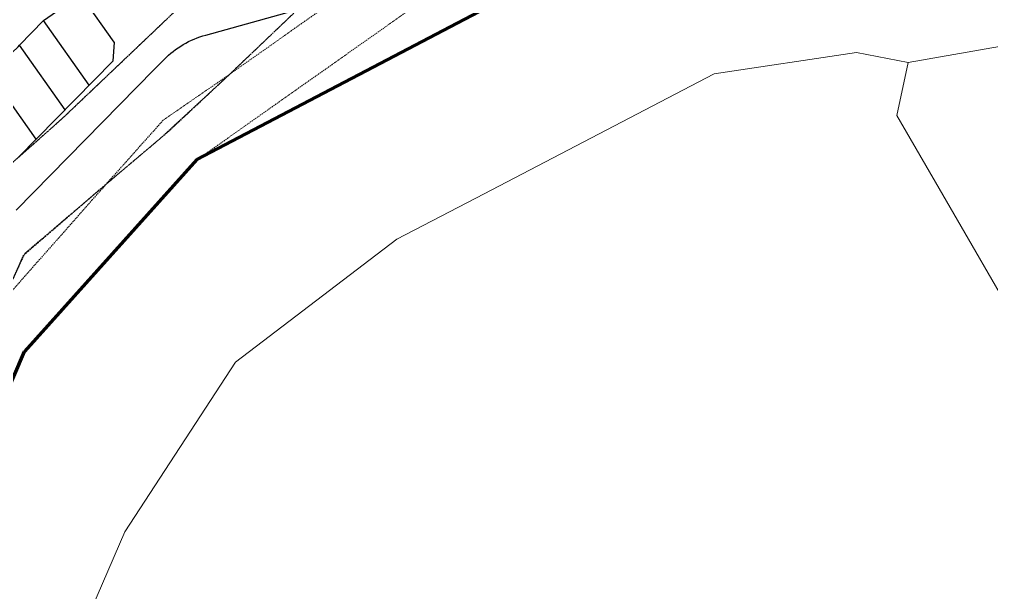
# Model space of a CAD drawing. Extents: x 294483 to 298733, y 6233899 to 6239242.
# Drawn here: x 296247.7 to 296607.3, y 6235680.6 to 6235892.7 of the extents above; entities that cross this region are included whole.
import ezdxf

# ---------------------------------------------------------------- set-up
doc = ezdxf.new("R2010")
doc.units = 0
for name, pattern in [('DASHED', [0.75, 0.5, -0.25]), ('HIDDEN', [9.525, 6.35, -3.175]), ('HIDDEN2', [0.1875, 0.125, -0.0625])]:
    doc.linetypes.add(name, pattern=pattern)
for name, color, linetype, lineweight in [('Cadastre Buildings_SP_EXT', 9, 'Continuous', 5), ('Cadastre Easements_SP_EXT', 9, 'Continuous', 5), ('Cadastre Land Parcels_SP_EXT', 9, 'Continuous', 5), ('Cadastre Other Property_SP_EXT', 9, 'HIDDEN', 5)]:
    doc.layers.add(name, color=color, linetype=linetype, lineweight=lineweight)
doc.layers.add('Notes', color=7, linetype='Continuous')

msp = doc.modelspace()

# ---------------------------------------------------------------- linework, layer by layer
at = {"layer": 'Cadastre Buildings_SP_EXT', "linetype": 'Continuous'}
msp.add_lwpolyline([(296688.66599, 6235679.90107), (296691.06498, 6235684.36807), (296695.91902, 6235693.41007), (296698.10698, 6235697.48606), (296703.34497, 6235707.24308), (296702.30101, 6235708.09203), (296692.41098, 6235716.13506), (296619.65, 6235775.31205), (296587.957, 6235830.10303), (296572.29301, 6235857.18204), (296576.443, 6235876.68809), (296557.34398, 6235880.41007), (296504.73402, 6235872.54405), (296416.553, 6235826.59208), (296387.33101, 6235811.36309), (296327.57098, 6235765.82706), (296286.61201, 6235703.03308), (296228.679, 6235569.18908)], dxfattribs=at)
at = {"layer": 'Cadastre Easements_SP_EXT', "linetype": 'DASHED'}
for points in [[(296167.4161, 6235622.158), (296241.74002, 6235788.67015), (296241.74002, 6235788.67015), (296249.68894, 6235806.12718), (296272.82916, 6235825.83741), (296279.82613, 6235831.79867), (296302.84559, 6235851.23948), (296325.49133, 6235872.41886), (296483.1225, 6236022.67004), (296635.73875, 6236170.22158), (296938.47632, 6236450.61032), (297031.01751, 6236538.0656), (297131.76037, 6236632.73186), (297204.75969, 6236701.32455), (297217.14618, 6236725.85927), (297244.84969, 6236780.73135), (297200.86378, 6236740.57513), (297057.59702, 6236605.20125), (296904.07902, 6236460.04334), (296634.66928, 6236208.953), (296263.47989, 6235855.97373), (296227.9627, 6235824.53964), (296225.61408, 6235822.46087), (296146.8448, 6235650.83187)], [(296179.20315, 6235605.72585), (296249.62121, 6235769.69786), (296249.62121, 6235769.69786), (296301.30004, 6235827.25723), (296313.43312, 6235840.77118), (296440.67543, 6235930.60538), (296550.40986, 6236084.58107), (296635.8093, 6236168.40293), (296635.73875, 6236170.22158), (296635.12351, 6236192.51631), (296635.08846, 6236193.76366), (296535.60268, 6236096.44797), (296483.1225, 6236022.67004), (296426.96369, 6235943.96893), (296325.49133, 6235872.41886), (296300.82136, 6235855.37148), (296279.82613, 6235831.79867), (296274.59458, 6235825.87442), (296241.74002, 6235788.67015), (296232.23797, 6235777.74611), (296165.67124, 6235624.58907)]]:
    msp.add_lwpolyline(points, dxfattribs=at)
at = {"layer": 'Cadastre Land Parcels_SP_EXT', "linetype": 'Continuous'}
for points in [[(296904.07903, 6236460.04306), (296882.64097, 6236465.9231), (296621.91497, 6236465.70607), (296621.23498, 6236461.85105), (296620.11996, 6236455.53509), (296607.12102, 6236381.8921), (296633.16899, 6236263.24603), (296634.66896, 6236208.95309), (296635.08898, 6236193.76403), (296635.12396, 6236192.51607), (296635.73902, 6236170.22206), (296635.80898, 6236168.40303), (296635.87196, 6236166.8111), (296636.04898, 6236162.26903), (296641.99103, 6236069.72604), (296620.851, 6236038.0171), (296587.54996, 6235916.48202), (296505.37103, 6235941.38307), (296313.433, 6235840.77107), (296301.29998, 6235827.25707), (296249.62098, 6235769.69803), (296179.20301, 6235605.7261)], [(296179.20319, 6235605.72575), (296249.62125, 6235769.69785), (296301.30016, 6235827.25715), (296313.43317, 6235840.77107), (296505.37112, 6235941.38299), (296587.54969, 6235916.48211), (296620.85118, 6236038.01666), (296641.99094, 6236069.72586), (296636.04889, 6236162.26912), (296635.8717, 6236166.81083), (296635.80934, 6236168.40294), (296635.73876, 6236170.22162), (296635.12361, 6236192.51624), (296635.08854, 6236193.76376), (296634.66923, 6236208.95291), (296633.16899, 6236263.24611), (296607.12111, 6236381.89228), (296620.12014, 6236455.53465), (296621.23454, 6236461.8507), (296621.9147, 6236465.70571), (296882.64079, 6236465.92283), (296904.07903, 6236460.04324)], [(296228.679, 6235569.18908), (296286.61203, 6235703.03305), (296327.57099, 6235765.82703), (296387.33101, 6235811.36303), (296416.55303, 6235826.5921), (296504.73398, 6235872.54405), (296557.344, 6235880.41007), (296576.44302, 6235876.68809), (296646.097, 6235888.96606), (296749.82502, 6235936.63802), (296775.28504, 6235958.21009), (296787.24801, 6235970.2061), (296799.64196, 6236006.92005), (296798.235, 6236054.91805), (296796.742, 6236059.92607), (296787.07797, 6236094.26908), (296781.31303, 6236124.49403), (296781.47097, 6236175.64206), (296788.42699, 6236234.62705), (296801.83102, 6236274.61708), (296817.99298, 6236294.98208), (296840.98596, 6236314.8631), (296866.14697, 6236327.39406), (296894.13499, 6236331.66308)], [(296788.42681, 6236234.62749), (296781.47062, 6236175.64197), (296781.31259, 6236124.49403), (296787.07762, 6236094.26935), (296796.74192, 6236059.92598), (296798.23465, 6236054.91823), (296799.64188, 6236006.92005), (296787.24828, 6235970.2061), (296775.28486, 6235958.21035), (296749.82475, 6235936.63749), (296646.09726, 6235888.96579), (296576.44284, 6235876.68818), (296572.29262, 6235857.18239), (296587.95664, 6235830.10288), (296619.65012, 6235775.3121), (296692.41129, 6235716.13534), (296702.30074, 6235708.09239), (296703.34537, 6235707.24351), (296707.8725, 6235703.28462), (296712.2924, 6235699.41601), (296715.28122, 6235696.80163), (296777.24479, 6235611.04417)]]:
    msp.add_lwpolyline(points, dxfattribs=at)
at = {"layer": 'Cadastre Other Property_SP_EXT', "linetype": 'HIDDEN2'}
msp.add_lwpolyline([(296146.84498, 6235650.83208), (296167.41598, 6235622.15813), (296249.11139, 6235805.36734), (296279.82598, 6235831.79922), (296299.97154, 6235848.81159), (296325.49096, 6235872.4191), (296483.12199, 6236022.67009), (296635.73903, 6236170.22202), (296634.66896, 6236208.95307), (296453.89155, 6236037.04424), (296262.96076, 6235855.51447), (296225.61402, 6235822.46104), (296146.84498, 6235650.83208)], close=True, dxfattribs=at)
at = {"layer": 'Notes'}
for p, q in [((296282.76149, 6235884.23021), (296222.63905, 6235969.19701)), ((296273.49127, 6235868.33277), (296256.56128, 6235892.25873)), ((296282.76149, 6235884.23021), (296282.19661, 6235877.20027)), ((296264.59247, 6235859.26821), (296247.71615, 6235883.11833)), ((296282.19661, 6235877.20027), (296247.31335, 6235841.6672)), ((296253.91392, 6235848.39074), (296236.6806, 6235872.74538))]:
    msp.add_line(p, q, dxfattribs=at)
at = {"layer": 'Notes', "lineweight": 70}
for p, q in [((296313.35541, 6235840.8606), (296505.27967, 6235941.48069)), ((296313.35541, 6235840.8606), (296249.55349, 6235769.78686)), ((296179.14923, 6235605.80691), (296249.55349, 6235769.78686))]:
    msp.add_line(p, q, dxfattribs=at)
at = {"layer": 'Notes', "flags": 128}
for points in [[(296225.09328, 6235861.85378), (296247.16437, 6235882.59968), (296247.71615, 6235883.11833), (296256.56128, 6235892.25873), (296270.23295, 6235901.93591)], [(296246.43137, 6235822.06925), (296297.57164, 6235874.16217)]]:
    msp.add_lwpolyline(points, dxfattribs=at)
msp.add_lwpolyline([(296297.57164, 6235874.16217), (296301.17856, 6235877.83627, -0.132231746), (296316.59235, 6235886.90246), (296348.99743, 6235895.82723, 0.064952953), (296357.20014, 6235899.33792)], format="xyb", dxfattribs=at)

doc.saveas('drawing.dxf')
